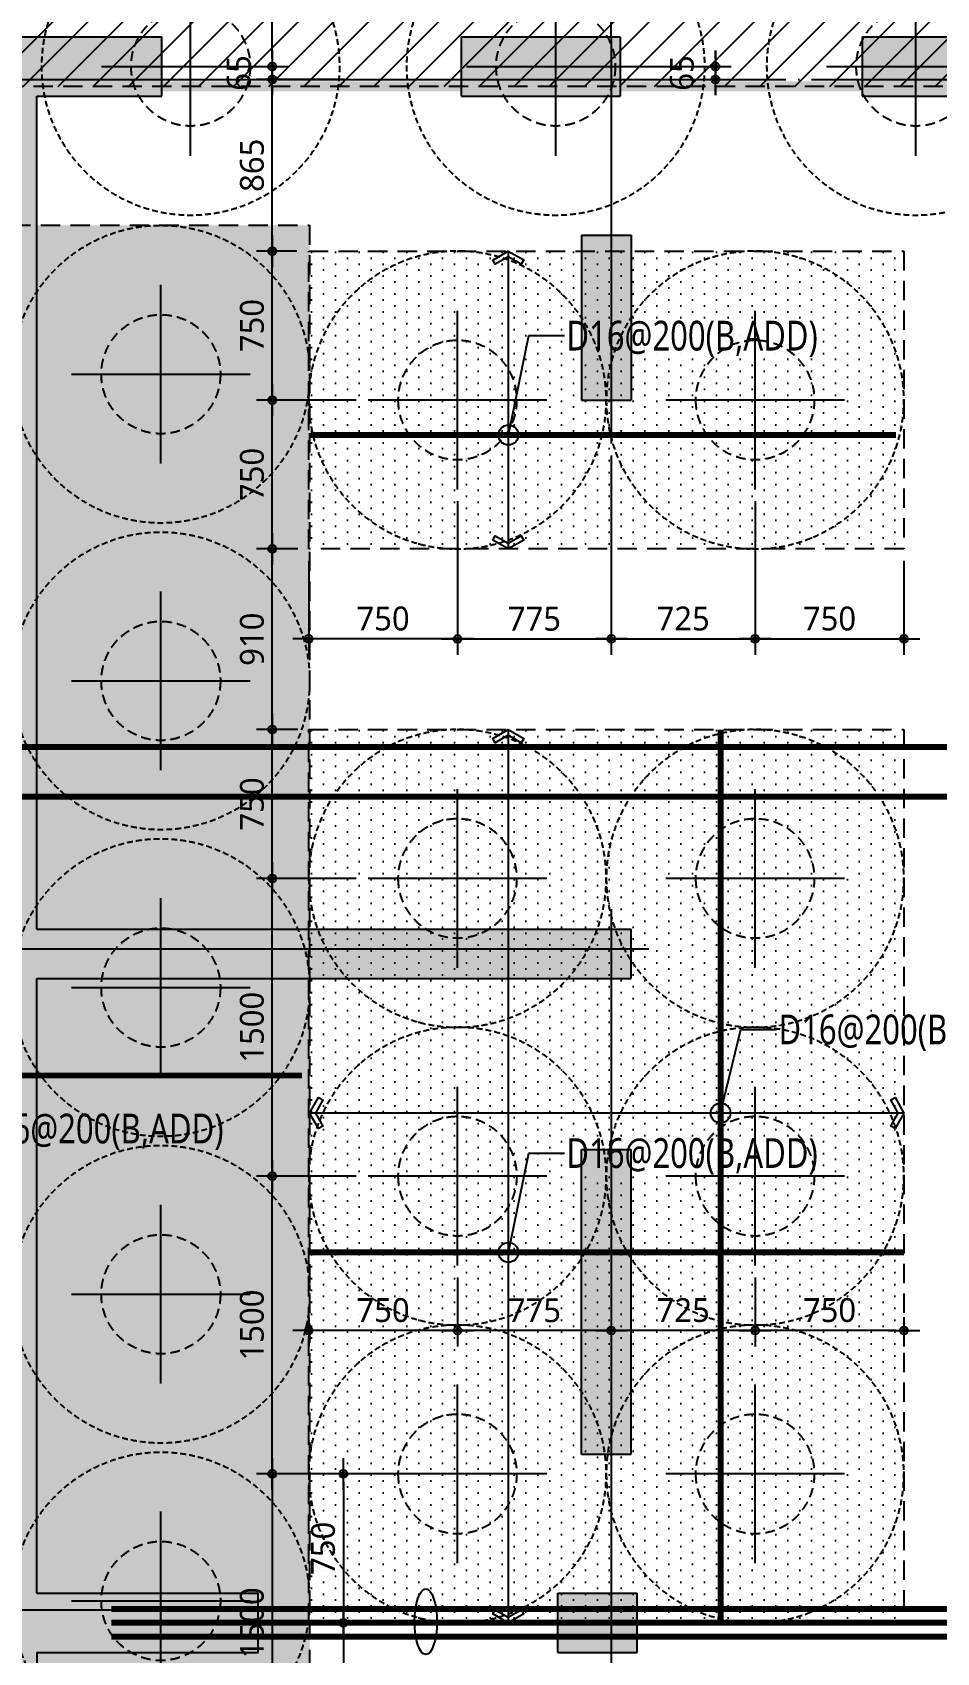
# Model space of a CAD drawing. Header units: millimetres. Extents: x 262481 to 2519995, y -394348 to 364571.
# Drawn here: x 559687 to 564244, y -73027 to -64865 of the extents above; entities that cross this region are included whole.
import ezdxf
from ezdxf.enums import TextEntityAlignment as Align
from ezdxf.xclip import XClip

# ---------------------------------------------------------------- set-up
doc = ezdxf.new("R2010")
doc.units = ezdxf.units.MM
doc.header["$LTSCALE"] = 65
doc.header["$XCLIPFRAME"] = 0
for name, pattern in [('CEN', [62, 60, -1, 0, -1]), ('HID', [2.5, 2, -0.5]), ('HID2', [7.5, 6, -1.5]), ('XS-기초$0$CEN', [62, 60, -1, 0, -1]), ('XS-기초$0$HID', [2.3, 1.5, -0.8])]:
    doc.linetypes.add(name, pattern=pattern)
doc.layers.get('Defpoints').update_dxf_attribs({"color": 145})
for name, color, linetype in [('BAR-B', 2, 'HID2'), ('BAR-T', 2, 'Continuous'), ('CEN', 1, 'CEN'), ('CROSS', 15, 'Continuous'), ('DIM', 7, 'Continuous'), ('DOT', 3, 'Continuous'), ('LEADER', 7, 'Continuous'), ('T', 1, 'Continuous'), ('XS-기초$0$252', 252, 'Continuous'), ('XS-기초$0$CEN', 1, 'XS-기초$0$CEN'), ('XS-기초$0$PILE', 3, 'XS-기초$0$HID'), ('XS-기초$0$WALL', 11, 'Continuous'), ('XS-기초$0$보강구간', 6, 'XS-기초$0$HID'), ('철근변경선', 1, 'HID')]:
    doc.layers.add(name, color=color, linetype=linetype)
doc.layers.add('XS-기초$0$DEFPOINT', color=144, linetype='Continuous', plot=False)
doc.styles.add('맑은고딕', font='malgun.ttf')
doc.dimstyles.new('DIM_40', dxfattribs={"dimscale": 40, "dimtxt": 3, "dimasz": 1, "dimexe": 2, "dimexo": 1.5, "dimgap": 1, "dimtad": 1, "dimdec": 0, "dimzin": 0, "dimdsep": 46, "dimtxsty": '맑은고딕', "dimblk1": 'DIMDOT', "dimblk2": 'DIMDOT', "dimsah": 1, "dimcen": 0.09, "dimdle": 2, "dimclrd": 7, "dimclre": 7, "dimclrt": 6, "dimadec": 0, "dimazin": 0, "dimtfac": 1, "dimtdec": 0, "dimtix": 1, "dimtmove": 2, "dimatfit": 3, "dimldrblk": 'DIMDOT', "dimfxl": 0, "dimtolj": 1, "dimtzin": 0, "dimarcsym": 0})

# ---------------------------------------------------------------- blocks, each defined once
blk = doc.blocks.new('XS-기초$0$PILE-600')
at = {"layer": 'XS-기초$0$DEFPOINT', "color": 173, "linetype": 'XS-기초$0$HID', "ltscale": 0.3}
blk.add_circle((0, 0), 750, dxfattribs=at)
at = {"layer": 'XS-기초$0$PILE', "linetype": 'Continuous'}
for p, q in [((0, -450), (0, 450)), ((-450, 0), (450, 0))]:
    blk.add_line(p, q, dxfattribs=at)
at = {"layer": 'XS-기초$0$PILE', "ltscale": 0.5}
blk.add_circle((0, 0), 300, dxfattribs=at)
blk = doc.blocks.new('XS-기초$0$A$C762E058C')
at = {"layer": 'XS-기초$0$252'}
h = blk.add_hatch(color=256, dxfattribs=at)
h.dxf.hatch_style = 1
h.paths.add_polyline_path([(124805, -55785), (124805, -55985), (123925, -55985), (123925, -56285), (125305, -56285), (125305, -57445), (126255, -57445), (126255, -63825), (124900, -63825), (124900, -64125), (125200, -64125), (125200, -64625), (125700, -64625), (125700, -64125), (126255, -64125), (126255, -65410), (126505, -65410), (126505, -64125), (127860, -64125), (127860, -63825), (126505, -63825), (126505, -57445), (127455, -57445), (127455, -56285), (128835, -56285), (128835, -55985), (127155, -55985), (127155, -57145), (126380, -57145), (125605, -57145), (125605, -55985), (125605, -55785)])
h.paths.add_polyline_path([(106100, -55300), (105300, -55300), (105300, -55800), (106100, -55800)])
h.paths.add_polyline_path([(105600, -63900), (105800, -63900), (105800, -65410), (106100, -65410), (106100, -64125), (107400, -64125), (107400, -63825), (106100, -63825), (106100, -60730), (109280, -60730), (109280, -60480), (106100, -60480), (106100, -56285), (106915, -56285), (106915, -55985), (105800, -55985), (105800, -63100), (105600, -63100)])
h.paths.add_polyline_path([(133680, -63250), (133480, -63250), (133480, -55950), (133680, -55950), (133680, -55150), (133480, -55150), (133480, -54495), (133180, -54495), (133180, -55985), (132365, -55985), (132365, -56285), (133180, -56285), (133180, -60480), (130000, -60480), (130000, -60730), (133180, -60730), (133180, -63825), (131880, -63825), (131880, -64125), (133180, -64125), (133180, -65410), (133480, -65410), (133480, -64050), (133680, -64050)])
h.paths.add_polyline_path([(117700, -64625), (117700, -63825), (117200, -63825), (117200, -64625)], flags=17)
h.paths.add_polyline_path([(109700, -63825), (109200, -63825), (108910, -63825), (108910, -64125), (109200, -64125), (109200, -64625), (109700, -64625)])
h.paths.add_polyline_path([(124075, -54635), (124375, -54635), (124375, -46185), (117850, -46185), (117850, -45985), (117050, -45985), (117050, -46185), (116075, -46185), (116075, -46485), (116525, -46485), (116525, -49385), (116825, -49385), (116825, -46485), (121375, -46485), (121375, -49085), (117935, -49085), (117935, -49385), (121850, -49385), (121850, -49085), (121675, -49085), (121675, -46485), (124075, -46485), (124075, -49085), (123420, -49085), (123420, -49385), (124075, -49385), (124075, -51585), (123475, -51585), (123475, -51885), (124075, -51885), (124075, -54185), (119175, -54185), (119175, -51885), (119875, -51885), (119875, -51585), (118875, -51585), (118875, -54185), (116525, -54185), (116525, -54485), (124075, -54485)])
h.paths.add_polyline_path([(120965, -51885), (122285, -51885), (122285, -51585), (120965, -51585)], flags=17)
h.paths.add_polyline_path([(114725, -53185), (113725, -53185), (113725, -53885), (110505, -53885), (110505, -53185), (109505, -53185), (109505, -53885), (108085, -53885), (108085, -53185), (107085, -53185), (107085, -53885), (105800, -53885), (105800, -54185), (114725, -54185)])
h.paths.add_polyline_path([(113025, -65410), (112775, -65410), (112775, -64125), (111420, -64125), (111420, -63825), (112775, -63825), (112775, -57445), (111825, -57445), (111825, -56285), (110445, -56285), (110445, -55985), (112125, -55985), (112125, -57145), (112900, -57145), (113675, -57145), (113675, -55985), (115355, -55985), (115355, -56285), (113975, -56285), (113975, -57445), (113025, -57445), (113025, -63825), (114380, -63825), (114380, -64125), (113025, -64125)])
h.paths.add_polyline_path([(119765, -65410), (119515, -65410), (119515, -64125), (118400, -64125), (118400, -63825), (119515, -63825), (119515, -60730), (116520, -60730), (116520, -60480), (119515, -60480), (119515, -56285), (118885, -56285), (118885, -55985), (119640, -55985), (120395, -55985), (120395, -56285), (119765, -56285), (119765, -60480), (122760, -60480), (122760, -60730), (119765, -60730), (119765, -63825), (120880, -63825), (120880, -64125), (119765, -64125)])
h.paths.add_polyline_path([(122390, -64125), (122390, -63825), (122790, -63825), (122790, -64125)])
h.paths.add_polyline_path([(122510, -63125), (122760, -63125), (122760, -61590), (122510, -61590)], flags=17)
h.paths.add_polyline_path([(122510, -56985), (122760, -56985), (122760, -57815), (122510, -57815)], flags=17)
h.paths.add_polyline_path([(121905, -56285), (122705, -56285), (122705, -55985), (121905, -55985)])
h.paths.add_polyline_path([(130370, -64125), (130370, -63825), (129970, -63825), (129970, -64125)])
h.paths.add_polyline_path([(130250, -63125), (130000, -63125), (130000, -61590), (130250, -61590)])
h.paths.add_polyline_path([(130250, -56985), (130000, -56985), (130000, -57815), (130250, -57815)])
h.paths.add_polyline_path([(130855, -56285), (130055, -56285), (130055, -55985), (130855, -55985)], flags=17)
h.paths.add_polyline_path([(116890, -64125), (116890, -63825), (116490, -63825), (116490, -64125)])
h.paths.add_polyline_path([(116770, -63125), (116520, -63125), (116520, -61590), (116770, -61590)])
h.paths.add_polyline_path([(116770, -56985), (116520, -56985), (116520, -57815), (116770, -57815)])
h.paths.add_polyline_path([(117375, -56285), (116575, -56285), (116575, -55985), (117375, -55985)])
h.paths.add_polyline_path([(109030, -63125), (109280, -63125), (109280, -61590), (109030, -61590)], flags=17)
h.paths.add_polyline_path([(109030, -56985), (109280, -56985), (109280, -57815), (109030, -57815)], flags=17)
h.paths.add_polyline_path([(108425, -56285), (109225, -56285), (109225, -55985), (108425, -55985)])
h.paths.add_polyline_path([(125850, -47200), (125050, -47200), (125050, -47700), (125850, -47700)])
h.paths.add_polyline_path([(114725, -50300), (113725, -50300), (113725, -51300), (114725, -51300)])
h.paths.add_polyline_path([(110505, -50300), (109505, -50300), (109505, -51300), (110505, -51300)])
h.paths.add_polyline_path([(108085, -50300), (107085, -50300), (107085, -51300), (108085, -51300)])
h.paths.add_polyline_path([(110505, -45410), (109505, -45410), (109505, -44410), (110505, -44410)])
h.paths.add_polyline_path([(108085, -45410), (107085, -45410), (107085, -44410), (108085, -44410)])
h.paths.add_polyline_path([(110505, -48330), (109505, -48330), (109505, -47330), (110505, -47330), (110505, -47705), (113005, -47705), (113005, -46805), (114425, -46805), (114425, -45775), (114725, -45775), (114725, -47105), (113305, -47105), (113305, -47830), (113305, -48555), (114725, -48555), (114725, -49850), (114425, -49850), (114425, -48855), (113005, -48855), (113005, -47955), (110505, -47955)])
h.paths.add_polyline_path([(108085, -48330), (107085, -48330), (107085, -47955), (105800, -47955), (105800, -47705), (107085, -47705), (107085, -47330), (108085, -47330)])
h.paths.add_polyline_path([(113725, -44360), (113725, -44610), (113095, -44610), (113095, -44360)])
h.paths.add_polyline_path([(114425, -43755), (114425, -44555), (114725, -44555), (114725, -43755)])
h.paths.add_polyline_path([(133850, -47200), (133050, -47200), (133050, -47700), (133850, -47700)])
h.paths.add_polyline_path([(125850, -39100), (125050, -39100), (125050, -39600), (125850, -39600)])
h.paths.add_polyline_path([(117850, -39100), (117050, -39100), (117050, -39600), (117850, -39600)], flags=17)
h.paths.add_polyline_path([(117485, -34200), (117485, -34500), (118975, -34500), (118975, -36300), (116075, -36300), (116075, -36600), (119275, -36600), (119275, -29350), (105800, -29350), (105800, -29650), (107085, -29650), (107085, -30350), (108085, -30350), (108085, -29650), (109505, -29650), (109505, -30350), (110505, -30350), (110505, -29650), (114425, -29650), (114425, -30465), (114725, -30465), (114725, -29650), (116075, -29650), (116075, -35190), (116375, -35190), (116375, -29650), (118975, -29650), (118975, -34200)])
h.paths.add_polyline_path([(110505, -41290), (109505, -41290), (109505, -42290), (110505, -42290), (110505, -41915), (114425, -41915), (114425, -42545), (114725, -42545), (114725, -41790), (114725, -41035), (114425, -41035), (114425, -41665), (110505, -41665)])
h.paths.add_polyline_path([(108085, -41290), (107085, -41290), (107085, -41665), (105800, -41665), (105800, -41915), (107085, -41915), (107085, -42290), (108085, -42290)])
h.paths.add_polyline_path([(110505, -38170), (109505, -38170), (109505, -39170), (110505, -39170)])
h.paths.add_polyline_path([(108085, -38170), (107085, -38170), (107085, -39170), (108085, -39170)])
h.paths.add_polyline_path([(110505, -36250), (109505, -36250), (109505, -35250), (110505, -35250), (110505, -35625), (113005, -35625), (113005, -34725), (114425, -34725), (114425, -33695), (114725, -33695), (114725, -35025), (113305, -35025), (113305, -35750), (113305, -36475), (114725, -36475), (114725, -37805), (114425, -37805), (114425, -36775), (113005, -36775), (113005, -35875), (110505, -35875)])
h.paths.add_polyline_path([(108085, -36250), (107085, -36250), (107085, -35875), (105800, -35875), (105800, -35625), (107085, -35625), (107085, -35250), (108085, -35250)])
h.paths.add_polyline_path([(110505, -33330), (109505, -33330), (109505, -32330), (110505, -32330)], flags=17)
h.paths.add_polyline_path([(108085, -33330), (107085, -33330), (107085, -32330), (108085, -32330)], flags=17)
h.paths.add_polyline_path([(113725, -39220), (113725, -38970), (113095, -38970), (113095, -39220)])
h.paths.add_polyline_path([(114425, -39825), (114425, -39025), (114725, -39025), (114725, -39825)])
h.paths.add_polyline_path([(113725, -32280), (113725, -32530), (113095, -32530), (113095, -32280)], flags=17)
h.paths.add_polyline_path([(114425, -31675), (114425, -32475), (114725, -32475), (114725, -31675)], flags=17)
edge = h.paths.add_edge_path()
edge.add_line((121375, -49385), (121850, -49385))
edge.add_line((116075, -34200), (116075, -34500))
blk = doc.blocks.new('XS-기초')
at = {"layer": 'XS-기초$0$CEN'}
for p, q in [((240970, 142315), (240970, 140265.3)), ((237950, 142100), (244690, 142100)), ((240970, 137920), (240970, 132890)), ((237950, 137720), (241160, 137720)), ((237950, 134390), (244690, 134390))]:
    blk.add_line(p, q, dxfattribs=at)
at = {"layer": 'XS-기초$0$WALL'}
for p, q in [((237950, 142315), (238705, 142315)), ((238705, 142015), (238705, 142315)), ((240215, 142015), (240215, 142315)), ((240215, 142315), (241015, 142315)), ((241015, 142315), (241015, 142015)), ((242235, 142315), (242235, 142015)), ((242235, 142315), (243115, 142315)), ((238075, 137820), (238075, 142015)), ((238075, 142015), (238705, 142015)), ((240215, 142015), (241015, 142015)), ((242235, 142015), (243615, 142015)), ((240820, 141315), (240820, 140485)), ((240820, 141315), (241070, 141315)), ((241070, 141315), (241070, 140485)), ((240820, 140485), (241070, 140485)), ((238075, 137820), (241070, 137820)), ((241070, 137570), (241070, 137820)), ((238075, 134475), (238075, 137570)), ((238075, 137570), (241070, 137570)), ((240820, 135175), (240820, 136710)), ((240820, 136710), (241070, 136710)), ((241070, 135175), (241070, 136710)), ((240820, 135175), (241070, 135175)), ((238075, 134475), (239190, 134475)), ((239190, 134175), (239190, 134475)), ((240700, 134475), (241100, 134475)), ((240700, 134175), (240700, 134475)), ((241100, 134175), (241100, 134475)), ((238075, 134175), (239190, 134175)), ((238075, 134175), (238075, 132890)), ((240700, 134175), (241100, 134175))]:
    blk.add_line(p, q, dxfattribs=at)
at = {"layer": 'XS-기초$0$보강구간'}
blk.add_lwpolyline([(237935, 150915.5), (239985, 150915.5), (239985, 149215), (240242, 149215), (240242, 148465), (244435, 148465), (244435, 142065), (235435, 142065), (235435, 148465), (237935, 148465), (237935, 150915.5)], dxfattribs=at)
for points in [[(239450, 132140), (236450, 132140), (236450, 141365), (239450, 141365)], [(242445, 139735), (239445, 139735), (239445, 141235), (242445, 141235)], [(242445, 134325), (239445, 134325), (239445, 138825), (242445, 138825)]]:
    blk.add_lwpolyline(points, close=True, dxfattribs=at)
at = {"layer": 'XS-기초$0$252'}
blk.add_blockref('XS-기초$0$A$C762E058C', (118310, 198300), dxfattribs=at)
at = {"layer": 'XS-기초$0$PILE'}
for p in [(238850, 142165), (240690, 142165), (242505, 142165), (238700, 140615), (238700, 139070), (238700, 137525), (238700, 135980), (238700, 134435)]:
    blk.add_blockref('XS-기초$0$PILE-600', p, dxfattribs=at)
at = {"layer": 'XS-기초$0$PILE', "xscale": -1}
for p in [(240195, 140485), (241695, 140485), (240195, 138075), (241695, 138075), (240195, 136575), (241695, 136575), (240195, 135075), (241695, 135075)]:
    blk.add_blockref('XS-기초$0$PILE-600', p, dxfattribs=at)
blk = doc.blocks.new('DIMDOT')
at = {"layer": 'DIM', "linetype": 'Continuous'}
blk.add_line((-2, 0), (2, 0), dxfattribs=at)
for radius in [0.5, 0.25]:
    blk.add_circle((0, 0), radius, dxfattribs=at)
blk = doc.blocks.new('*D444')
at = {"layer": 'Defpoints', "color": 0, "linetype": 'Continuous', "transparency": 16777216}
for p in [(560466.1, -65036.6), (560416.1, -65101.6), (560896, -65101.6)]:
    blk.add_point(p, dxfattribs=at)
at = {"layer": 'DIM', "color": 7, "linetype": 'Continuous', "lineweight": -2, "transparency": 16777216}
for p, q in [((560896, -64996.6), (560896, -64956.6)), ((560526.1, -65036.6), (560976, -65036.6)), ((560896, -65036.6), (560896, -65101.6)), ((560476.1, -65101.6), (560976, -65101.6)), ((560896, -65141.6), (560896, -65181.6))]:
    blk.add_line(p, q, dxfattribs=at)
at = {"layer": 'DIM', "color": 7, "linetype": 'Continuous', "lineweight": -2, "transparency": 16777216, "xscale": 40, "yscale": 40, "zscale": 40}
for p, rotation in [((560896, -65036.6), 270), ((560896, -65101.6), 90)]:
    blk.add_blockref('DIMDOT', p, dxfattribs=dict(at, rotation=rotation))
at = {"layer": 'DIM', "color": 6, "linetype": 'Continuous', "transparency": 16777216, "insert": (560727.5, -65069.1), "char_height": 120, "attachment_point": 5, "rotation": 90, "style": '맑은고딕'}
blk.add_mtext('\\A1;65', dxfattribs=at)
blk = doc.blocks.new('*D474')
at = {"layer": 'Defpoints', "color": 0, "linetype": 'Continuous', "transparency": 16777216}
for p in [(561829.3, -71076.6), (562604.3, -71276.6), (561829.3, -71404)]:
    blk.add_point(p, dxfattribs=at)
at = {"layer": 'DIM', "color": 7, "linetype": 'Continuous', "lineweight": -2, "transparency": 16777216}
for p, q in [((561829.3, -71136.6), (561829.3, -71484)), ((562564.3, -71404), (561869.3, -71404)), ((562604.3, -71336.6), (562604.3, -71484))]:
    blk.add_line(p, q, dxfattribs=at)
at = {"layer": 'DIM', "color": 7, "linetype": 'Continuous', "lineweight": -2, "transparency": 16777216, "xscale": 40, "yscale": 40, "zscale": 40, "rotation": 180}
blk.add_blockref('DIMDOT', (561829.3, -71404), dxfattribs=at)
at = {"layer": 'DIM', "color": 7, "linetype": 'Continuous', "lineweight": -2, "transparency": 16777216, "xscale": 40, "yscale": 40, "zscale": 40}
blk.add_blockref('DIMDOT', (562604.3, -71404), dxfattribs=at)
at = {"layer": 'DIM', "color": 6, "linetype": 'Continuous', "transparency": 16777216, "insert": (562216.8, -71302.9), "char_height": 120, "attachment_point": 5, "style": '맑은고딕'}
blk.add_mtext('\\A1;775', dxfattribs=at)
blk = doc.blocks.new('*D475')
at = {"layer": 'Defpoints', "color": 0, "linetype": 'Continuous', "transparency": 16777216}
for p in [(561829.3, -71076.6), (561079.3, -71276.6), (561079.3, -71404)]:
    blk.add_point(p, dxfattribs=at)
at = {"layer": 'DIM', "color": 7, "linetype": 'Continuous', "lineweight": -2, "transparency": 16777216}
for p, q in [((561829.3, -71136.6), (561829.3, -71484)), ((561079.3, -71336.6), (561079.3, -71484)), ((561789.3, -71404), (561119.3, -71404))]:
    blk.add_line(p, q, dxfattribs=at)
at = {"layer": 'DIM', "color": 7, "linetype": 'Continuous', "lineweight": -2, "transparency": 16777216, "xscale": 40, "yscale": 40, "zscale": 40, "rotation": 180}
blk.add_blockref('DIMDOT', (561079.3, -71404), dxfattribs=at)
at = {"layer": 'DIM', "color": 7, "linetype": 'Continuous', "lineweight": -2, "transparency": 16777216, "xscale": 40, "yscale": 40, "zscale": 40}
blk.add_blockref('DIMDOT', (561829.3, -71404), dxfattribs=at)
at = {"layer": 'DIM', "color": 6, "linetype": 'Continuous', "transparency": 16777216, "insert": (561454.3, -71302), "char_height": 120, "attachment_point": 5, "style": '맑은고딕'}
blk.add_mtext('\\A1;750', dxfattribs=at)
blk = doc.blocks.new('*D476')
at = {"layer": 'Defpoints', "color": 0, "linetype": 'Continuous', "transparency": 16777216}
for p in [(563329.3, -71076.6), (562604.3, -71276.6), (562604.3, -71404)]:
    blk.add_point(p, dxfattribs=at)
at = {"layer": 'DIM', "color": 7, "linetype": 'Continuous', "lineweight": -2, "transparency": 16777216}
for p, q in [((563329.3, -71136.6), (563329.3, -71484)), ((562604.3, -71336.6), (562604.3, -71484)), ((563289.3, -71404), (562644.3, -71404))]:
    blk.add_line(p, q, dxfattribs=at)
at = {"layer": 'DIM', "color": 7, "linetype": 'Continuous', "lineweight": -2, "transparency": 16777216, "xscale": 40, "yscale": 40, "zscale": 40, "rotation": 180}
blk.add_blockref('DIMDOT', (562604.3, -71404), dxfattribs=at)
at = {"layer": 'DIM', "color": 7, "linetype": 'Continuous', "lineweight": -2, "transparency": 16777216, "xscale": 40, "yscale": 40, "zscale": 40}
blk.add_blockref('DIMDOT', (563329.3, -71404), dxfattribs=at)
at = {"layer": 'DIM', "color": 6, "linetype": 'Continuous', "transparency": 16777216, "insert": (562966.8, -71302), "char_height": 120, "attachment_point": 5, "style": '맑은고딕'}
blk.add_mtext('\\A1;725', dxfattribs=at)
blk = doc.blocks.new('*D477')
at = {"layer": 'Defpoints', "color": 0, "linetype": 'Continuous', "transparency": 16777216}
for p in [(563329.3, -71076.6), (564079.3, -71276.6), (563329.3, -71404)]:
    blk.add_point(p, dxfattribs=at)
at = {"layer": 'DIM', "color": 7, "linetype": 'Continuous', "lineweight": -2, "transparency": 16777216}
for p, q in [((563329.3, -71136.6), (563329.3, -71484)), ((564039.3, -71404), (563369.3, -71404)), ((564079.3, -71336.6), (564079.3, -71484))]:
    blk.add_line(p, q, dxfattribs=at)
at = {"layer": 'DIM', "color": 7, "linetype": 'Continuous', "lineweight": -2, "transparency": 16777216, "xscale": 40, "yscale": 40, "zscale": 40, "rotation": 180}
blk.add_blockref('DIMDOT', (563329.3, -71404), dxfattribs=at)
at = {"layer": 'DIM', "color": 7, "linetype": 'Continuous', "lineweight": -2, "transparency": 16777216, "xscale": 40, "yscale": 40, "zscale": 40}
blk.add_blockref('DIMDOT', (564079.3, -71404), dxfattribs=at)
at = {"layer": 'DIM', "color": 6, "linetype": 'Continuous', "transparency": 16777216, "insert": (563704.3, -71302), "char_height": 120, "attachment_point": 5, "style": '맑은고딕'}
blk.add_mtext('\\A1;750', dxfattribs=at)
blk = doc.blocks.new('*D480')
at = {"layer": 'Defpoints', "color": 0, "linetype": 'Continuous', "transparency": 16777216}
for p in [(562604.3, -66936.4), (561829.3, -67166.7), (562604.3, -67920.1)]:
    blk.add_point(p, dxfattribs=at)
at = {"layer": 'DIM', "color": 7, "linetype": 'Continuous', "lineweight": -2, "transparency": 16777216}
for p, q in [((562604.3, -66996.4), (562604.3, -68000.1)), ((561829.3, -67226.7), (561829.3, -68000.1)), ((561869.3, -67920.1), (562564.3, -67920.1))]:
    blk.add_line(p, q, dxfattribs=at)
at = {"layer": 'DIM', "color": 7, "linetype": 'Continuous', "lineweight": -2, "transparency": 16777216, "xscale": 40, "yscale": 40, "zscale": 40, "rotation": 180}
blk.add_blockref('DIMDOT', (561829.3, -67920.1), dxfattribs=at)
at = {"layer": 'DIM', "color": 7, "linetype": 'Continuous', "lineweight": -2, "transparency": 16777216, "xscale": 40, "yscale": 40, "zscale": 40}
blk.add_blockref('DIMDOT', (562604.3, -67920.1), dxfattribs=at)
at = {"layer": 'DIM', "color": 6, "linetype": 'Continuous', "transparency": 16777216, "insert": (562216.8, -67819.1), "char_height": 120, "attachment_point": 5, "style": '맑은고딕'}
blk.add_mtext('\\A1;775', dxfattribs=at)
blk = doc.blocks.new('*D481')
at = {"layer": 'Defpoints', "color": 0, "linetype": 'Continuous', "transparency": 16777216}
for p in [(562604.3, -66936.4), (563329.3, -67166.6), (563329.3, -67920.1)]:
    blk.add_point(p, dxfattribs=at)
at = {"layer": 'DIM', "color": 7, "linetype": 'Continuous', "lineweight": -2, "transparency": 16777216}
for p, q in [((562604.3, -66996.4), (562604.3, -68000.1)), ((563329.3, -67226.6), (563329.3, -68000.1)), ((562644.3, -67920.1), (563289.3, -67920.1))]:
    blk.add_line(p, q, dxfattribs=at)
at = {"layer": 'DIM', "color": 7, "linetype": 'Continuous', "lineweight": -2, "transparency": 16777216, "xscale": 40, "yscale": 40, "zscale": 40, "rotation": 180}
blk.add_blockref('DIMDOT', (562604.3, -67920.1), dxfattribs=at)
at = {"layer": 'DIM', "color": 7, "linetype": 'Continuous', "lineweight": -2, "transparency": 16777216, "xscale": 40, "yscale": 40, "zscale": 40}
blk.add_blockref('DIMDOT', (563329.3, -67920.1), dxfattribs=at)
at = {"layer": 'DIM', "color": 6, "linetype": 'Continuous', "transparency": 16777216, "insert": (562966.8, -67818.1), "char_height": 120, "attachment_point": 5, "style": '맑은고딕'}
blk.add_mtext('\\A1;725', dxfattribs=at)
blk = doc.blocks.new('*D482')
at = {"layer": 'Defpoints', "color": 0, "linetype": 'Continuous', "transparency": 16777216}
for p in [(563329.3, -67166.6), (564079.3, -67466.6), (564079.3, -67920.1)]:
    blk.add_point(p, dxfattribs=at)
at = {"layer": 'DIM', "color": 7, "linetype": 'Continuous', "lineweight": -2, "transparency": 16777216}
for p, q in [((563329.3, -67226.6), (563329.3, -68000.1)), ((564079.3, -67526.6), (564079.3, -68000.1)), ((563369.3, -67920.1), (564039.3, -67920.1))]:
    blk.add_line(p, q, dxfattribs=at)
at = {"layer": 'DIM', "color": 7, "linetype": 'Continuous', "lineweight": -2, "transparency": 16777216, "xscale": 40, "yscale": 40, "zscale": 40, "rotation": 180}
blk.add_blockref('DIMDOT', (563329.3, -67920.1), dxfattribs=at)
at = {"layer": 'DIM', "color": 7, "linetype": 'Continuous', "lineweight": -2, "transparency": 16777216, "xscale": 40, "yscale": 40, "zscale": 40}
blk.add_blockref('DIMDOT', (564079.3, -67920.1), dxfattribs=at)
at = {"layer": 'DIM', "color": 6, "linetype": 'Continuous', "transparency": 16777216, "insert": (563704.3, -67818.1), "char_height": 120, "attachment_point": 5, "style": '맑은고딕'}
blk.add_mtext('\\A1;750', dxfattribs=at)
blk = doc.blocks.new('*D483')
at = {"layer": 'Defpoints', "color": 0, "linetype": 'Continuous', "transparency": 16777216}
for p in [(561829.3, -67166.6), (561079.3, -67466.6), (561079.3, -67920.1)]:
    blk.add_point(p, dxfattribs=at)
at = {"layer": 'DIM', "color": 7, "linetype": 'Continuous', "lineweight": -2, "transparency": 16777216}
for p, q in [((561829.3, -67226.6), (561829.3, -68000.1)), ((561079.3, -67526.6), (561079.3, -68000.1)), ((561789.3, -67920.1), (561119.3, -67920.1))]:
    blk.add_line(p, q, dxfattribs=at)
at = {"layer": 'DIM', "color": 7, "linetype": 'Continuous', "lineweight": -2, "transparency": 16777216, "xscale": 40, "yscale": 40, "zscale": 40, "rotation": 180}
blk.add_blockref('DIMDOT', (561079.3, -67920.1), dxfattribs=at)
at = {"layer": 'DIM', "color": 7, "linetype": 'Continuous', "lineweight": -2, "transparency": 16777216, "xscale": 40, "yscale": 40, "zscale": 40}
blk.add_blockref('DIMDOT', (561829.3, -67920.1), dxfattribs=at)
at = {"layer": 'DIM', "color": 6, "linetype": 'Continuous', "transparency": 16777216, "insert": (561454.3, -67818.1), "char_height": 120, "attachment_point": 5, "style": '맑은고딕'}
blk.add_mtext('\\A1;750', dxfattribs=at)
blk = doc.blocks.new('*D484')
at = {"layer": 'Defpoints', "color": 0, "linetype": 'Continuous', "transparency": 16777216}
for p in [(561379.3, -72126.6), (560896, -73626.6), (561379.3, -73626.6)]:
    blk.add_point(p, dxfattribs=at)
at = {"layer": 'DIM', "color": 7, "linetype": 'Continuous', "lineweight": -2, "transparency": 16777216}
for p, q in [((561319.3, -72126.6), (560816, -72126.6)), ((560896, -72166.6), (560896, -73586.6)), ((561319.3, -73626.6), (560816, -73626.6))]:
    blk.add_line(p, q, dxfattribs=at)
at = {"layer": 'DIM', "color": 7, "linetype": 'Continuous', "lineweight": -2, "transparency": 16777216, "xscale": 40, "yscale": 40, "zscale": 40}
for p, rotation in [((560896, -72126.6), 90), ((560896, -73626.6), 270)]:
    blk.add_blockref('DIMDOT', p, dxfattribs=dict(at, rotation=rotation))
at = {"layer": 'DIM', "color": 6, "linetype": 'Continuous', "transparency": 16777216, "insert": (560793.7, -72876.6), "char_height": 120, "attachment_point": 5, "rotation": 90, "style": '맑은고딕'}
blk.add_mtext('\\A1;1500', dxfattribs=at)
blk = doc.blocks.new('*D485')
at = {"layer": 'Defpoints', "color": 0, "linetype": 'Continuous', "transparency": 16777216}
for p in [(560896, -70626.6), (561379.3, -70626.6), (561379.3, -72126.6)]:
    blk.add_point(p, dxfattribs=at)
at = {"layer": 'DIM', "color": 7, "linetype": 'Continuous', "lineweight": -2, "transparency": 16777216}
for p, q in [((561319.3, -70626.6), (560816, -70626.6)), ((560896, -72086.6), (560896, -70666.6)), ((561319.3, -72126.6), (560816, -72126.6))]:
    blk.add_line(p, q, dxfattribs=at)
at = {"layer": 'DIM', "color": 7, "linetype": 'Continuous', "lineweight": -2, "transparency": 16777216, "xscale": 40, "yscale": 40, "zscale": 40}
for p, rotation in [((560896, -70626.6), 90), ((560896, -72126.6), 270)]:
    blk.add_blockref('DIMDOT', p, dxfattribs=dict(at, rotation=rotation))
at = {"layer": 'DIM', "color": 6, "linetype": 'Continuous', "transparency": 16777216, "insert": (560793.7, -71376.6), "char_height": 120, "attachment_point": 5, "rotation": 90, "style": '맑은고딕'}
blk.add_mtext('\\A1;1500', dxfattribs=at)
blk = doc.blocks.new('*D486')
at = {"layer": 'Defpoints', "color": 0, "linetype": 'Continuous', "transparency": 16777216}
for p in [(560896, -69126.6), (561379.3, -69126.6), (561379.3, -70626.6)]:
    blk.add_point(p, dxfattribs=at)
at = {"layer": 'DIM', "color": 7, "linetype": 'Continuous', "lineweight": -2, "transparency": 16777216}
for p, q in [((561319.3, -69126.6), (560816, -69126.6)), ((560896, -70586.6), (560896, -69166.6)), ((561319.3, -70626.6), (560816, -70626.6))]:
    blk.add_line(p, q, dxfattribs=at)
at = {"layer": 'DIM', "color": 7, "linetype": 'Continuous', "lineweight": -2, "transparency": 16777216, "xscale": 40, "yscale": 40, "zscale": 40}
for p, rotation in [((560896, -69126.6), 90), ((560896, -70626.6), 270)]:
    blk.add_blockref('DIMDOT', p, dxfattribs=dict(at, rotation=rotation))
at = {"layer": 'DIM', "color": 6, "linetype": 'Continuous', "transparency": 16777216, "insert": (560793.7, -69876.6), "char_height": 120, "attachment_point": 5, "rotation": 90, "style": '맑은고딕'}
blk.add_mtext('\\A1;1500', dxfattribs=at)
blk = doc.blocks.new('*D487')
at = {"layer": 'Defpoints', "color": 0, "linetype": 'Continuous', "transparency": 16777216}
for p in [(560896, -68376.6), (561079.3, -68376.6), (561379.3, -69126.6)]:
    blk.add_point(p, dxfattribs=at)
at = {"layer": 'DIM', "color": 7, "linetype": 'Continuous', "lineweight": -2, "transparency": 16777216}
for p, q in [((561019.3, -68376.6), (560816, -68376.6)), ((560896, -69086.6), (560896, -68416.6)), ((561319.3, -69126.6), (560816, -69126.6))]:
    blk.add_line(p, q, dxfattribs=at)
at = {"layer": 'DIM', "color": 7, "linetype": 'Continuous', "lineweight": -2, "transparency": 16777216, "xscale": 40, "yscale": 40, "zscale": 40}
for p, rotation in [((560896, -68376.6), 90), ((560896, -69126.6), 270)]:
    blk.add_blockref('DIMDOT', p, dxfattribs=dict(at, rotation=rotation))
at = {"layer": 'DIM', "color": 6, "linetype": 'Continuous', "transparency": 16777216, "insert": (560794, -68751.6), "char_height": 120, "attachment_point": 5, "rotation": 90, "style": '맑은고딕'}
blk.add_mtext('\\A1;750', dxfattribs=at)
blk = doc.blocks.new('*D488')
at = {"layer": 'Defpoints', "color": 0, "linetype": 'Continuous', "transparency": 16777216}
for p in [(560896, -67466.6), (561084.3, -67466.6), (561084.3, -68376.6)]:
    blk.add_point(p, dxfattribs=at)
at = {"layer": 'DIM', "color": 7, "linetype": 'Continuous', "lineweight": -2, "transparency": 16777216}
for p, q in [((561024.3, -67466.6), (560816, -67466.6)), ((560896, -68336.6), (560896, -67506.6)), ((561024.3, -68376.6), (560816, -68376.6))]:
    blk.add_line(p, q, dxfattribs=at)
at = {"layer": 'DIM', "color": 7, "linetype": 'Continuous', "lineweight": -2, "transparency": 16777216, "xscale": 40, "yscale": 40, "zscale": 40}
for p, rotation in [((560896, -67466.6), 90), ((560896, -68376.6), 270)]:
    blk.add_blockref('DIMDOT', p, dxfattribs=dict(at, rotation=rotation))
at = {"layer": 'DIM', "color": 6, "linetype": 'Continuous', "transparency": 16777216, "insert": (560793.7, -67921.6), "char_height": 120, "attachment_point": 5, "rotation": 90, "style": '맑은고딕'}
blk.add_mtext('\\A1;910', dxfattribs=at)
blk = doc.blocks.new('*D489')
at = {"layer": 'Defpoints', "color": 0, "linetype": 'Continuous', "transparency": 16777216}
for p in [(560896, -66716.6), (561379.3, -66716.6), (561079.3, -67466.6)]:
    blk.add_point(p, dxfattribs=at)
at = {"layer": 'DIM', "color": 7, "linetype": 'Continuous', "lineweight": -2, "transparency": 16777216}
for p, q in [((561319.3, -66716.6), (560816, -66716.6)), ((560896, -67426.6), (560896, -66756.6)), ((561019.3, -67466.6), (560816, -67466.6))]:
    blk.add_line(p, q, dxfattribs=at)
at = {"layer": 'DIM', "color": 7, "linetype": 'Continuous', "lineweight": -2, "transparency": 16777216, "xscale": 40, "yscale": 40, "zscale": 40}
for p, rotation in [((560896, -66716.6), 90), ((560896, -67466.6), 270)]:
    blk.add_blockref('DIMDOT', p, dxfattribs=dict(at, rotation=rotation))
at = {"layer": 'DIM', "color": 6, "linetype": 'Continuous', "transparency": 16777216, "insert": (560794, -67091.6), "char_height": 120, "attachment_point": 5, "rotation": 90, "style": '맑은고딕'}
blk.add_mtext('\\A1;750', dxfattribs=at)
blk = doc.blocks.new('*D490')
at = {"layer": 'Defpoints', "color": 0, "linetype": 'Continuous', "transparency": 16777216}
for p in [(560896, -65966.6), (561079.3, -65966.6), (561379.3, -66716.6)]:
    blk.add_point(p, dxfattribs=at)
at = {"layer": 'DIM', "color": 7, "linetype": 'Continuous', "lineweight": -2, "transparency": 16777216}
for p, q in [((561019.3, -65966.6), (560816, -65966.6)), ((560896, -66676.6), (560896, -66006.6)), ((561319.3, -66716.6), (560816, -66716.6))]:
    blk.add_line(p, q, dxfattribs=at)
at = {"layer": 'DIM', "color": 7, "linetype": 'Continuous', "lineweight": -2, "transparency": 16777216, "xscale": 40, "yscale": 40, "zscale": 40}
for p, rotation in [((560896, -65966.6), 90), ((560896, -66716.6), 270)]:
    blk.add_blockref('DIMDOT', p, dxfattribs=dict(at, rotation=rotation))
at = {"layer": 'DIM', "color": 6, "linetype": 'Continuous', "transparency": 16777216, "insert": (560794, -66341.6), "char_height": 120, "attachment_point": 5, "rotation": 90, "style": '맑은고딕'}
blk.add_mtext('\\A1;750', dxfattribs=at)
blk = doc.blocks.new('*D491')
at = {"layer": 'Defpoints', "color": 0, "linetype": 'Continuous', "transparency": 16777216}
for p in [(560896, -65101.6), (561319.3, -65101.6), (561079.3, -65966.6)]:
    blk.add_point(p, dxfattribs=at)
at = {"layer": 'DIM', "color": 7, "linetype": 'Continuous', "lineweight": -2, "transparency": 16777216}
for p, q in [((561259.3, -65101.6), (560816, -65101.6)), ((560896, -65926.6), (560896, -65141.6)), ((561019.3, -65966.6), (560816, -65966.6))]:
    blk.add_line(p, q, dxfattribs=at)
at = {"layer": 'DIM', "color": 7, "linetype": 'Continuous', "lineweight": -2, "transparency": 16777216, "xscale": 40, "yscale": 40, "zscale": 40}
for p, rotation in [((560896, -65101.6), 90), ((560896, -65966.6), 270)]:
    blk.add_blockref('DIMDOT', p, dxfattribs=dict(at, rotation=rotation))
at = {"layer": 'DIM', "color": 6, "linetype": 'Continuous', "transparency": 16777216, "insert": (560794, -65534.1), "char_height": 120, "attachment_point": 5, "rotation": 90, "style": '맑은고딕'}
blk.add_mtext('\\A1;865', dxfattribs=at)
blk = doc.blocks.new('*D492')
at = {"layer": 'Defpoints', "color": 0, "linetype": 'Continuous', "transparency": 16777216}
for p in [(560466.1, -64286.6), (560896, -64286.6), (560466.1, -65036.6)]:
    blk.add_point(p, dxfattribs=at)
at = {"layer": 'DIM', "color": 7, "linetype": 'Continuous', "lineweight": -2, "transparency": 16777216}
for p, q in [((560526.1, -64286.6), (560976, -64286.6)), ((560896, -64996.6), (560896, -64326.6)), ((560526.1, -65036.6), (560976, -65036.6))]:
    blk.add_line(p, q, dxfattribs=at)
at = {"layer": 'DIM', "color": 7, "linetype": 'Continuous', "lineweight": -2, "transparency": 16777216, "xscale": 40, "yscale": 40, "zscale": 40}
for p, rotation in [((560896, -64286.6), 90), ((560896, -65036.6), 270)]:
    blk.add_blockref('DIMDOT', p, dxfattribs=dict(at, rotation=rotation))
at = {"layer": 'DIM', "color": 6, "linetype": 'Continuous', "transparency": 16777216, "insert": (560794, -64661.6), "char_height": 120, "attachment_point": 5, "rotation": 90, "style": '맑은고딕'}
blk.add_mtext('\\A1;750', dxfattribs=at)
blk = doc.blocks.new('*D493')
at = {"layer": 'Defpoints', "color": 0, "linetype": 'Continuous', "transparency": 16777216}
for p in [(562699.3, -65036.6), (562649.3, -65101.6), (563129.2, -65101.6)]:
    blk.add_point(p, dxfattribs=at)
at = {"layer": 'DIM', "color": 7, "linetype": 'Continuous', "lineweight": -2, "transparency": 16777216}
for p, q in [((563129.2, -64996.6), (563129.2, -64956.6)), ((562759.3, -65036.6), (563209.2, -65036.6)), ((563129.2, -65036.6), (563129.2, -65101.6)), ((562709.3, -65101.6), (563209.2, -65101.6)), ((563129.2, -65141.6), (563129.2, -65181.6))]:
    blk.add_line(p, q, dxfattribs=at)
at = {"layer": 'DIM', "color": 7, "linetype": 'Continuous', "lineweight": -2, "transparency": 16777216, "xscale": 40, "yscale": 40, "zscale": 40}
for p, rotation in [((563129.2, -65036.6), 270), ((563129.2, -65101.6), 90)]:
    blk.add_blockref('DIMDOT', p, dxfattribs=dict(at, rotation=rotation))
at = {"layer": 'DIM', "color": 6, "linetype": 'Continuous', "transparency": 16777216, "insert": (562960.7, -65069.1), "char_height": 120, "attachment_point": 5, "rotation": 90, "style": '맑은고딕'}
blk.add_mtext('\\A1;65', dxfattribs=at)
blk = doc.blocks.new('*D638')
at = {"layer": 'Defpoints', "color": 0, "linetype": 'Continuous', "transparency": 16777216}
for p in [(561829.3, -72126.6), (561254.1, -72876.6), (561829.3, -72876.6)]:
    blk.add_point(p, dxfattribs=at)
at = {"layer": 'DIM', "color": 7, "linetype": 'Continuous', "lineweight": -2, "transparency": 16777216}
for p, q in [((561769.3, -72126.6), (561174.1, -72126.6)), ((561254.1, -72166.6), (561254.1, -72836.6)), ((561769.3, -72876.6), (561174.1, -72876.6))]:
    blk.add_line(p, q, dxfattribs=at)
at = {"layer": 'DIM', "color": 7, "linetype": 'Continuous', "lineweight": -2, "transparency": 16777216, "xscale": 40, "yscale": 40, "zscale": 40}
for p, rotation in [((561254.1, -72126.6), 90), ((561254.1, -72876.6), 270)]:
    blk.add_blockref('DIMDOT', p, dxfattribs=dict(at, rotation=rotation))
at = {"layer": 'DIM', "color": 6, "linetype": 'Continuous', "transparency": 16777216, "insert": (561152.1, -72501.6), "char_height": 120, "attachment_point": 5, "rotation": 90, "style": '맑은고딕'}
blk.add_mtext('\\A1;750', dxfattribs=at)
blk = doc.blocks.new('*D639')
at = {"layer": 'Defpoints', "color": 0, "linetype": 'Continuous', "transparency": 16777216}
for p in [(561829.3, -72876.6), (561254.1, -73626.6), (561829.3, -73626.6)]:
    blk.add_point(p, dxfattribs=at)
at = {"layer": 'DIM', "color": 7, "linetype": 'Continuous', "lineweight": -2, "transparency": 16777216}
for p, q in [((561769.3, -72876.6), (561174.1, -72876.6)), ((561254.1, -72916.6), (561254.1, -73586.6)), ((561769.3, -73626.6), (561174.1, -73626.6))]:
    blk.add_line(p, q, dxfattribs=at)
at = {"layer": 'DIM', "color": 7, "linetype": 'Continuous', "lineweight": -2, "transparency": 16777216, "xscale": 40, "yscale": 40, "zscale": 40}
for p, rotation in [((561254.1, -72876.6), 90), ((561254.1, -73626.6), 270)]:
    blk.add_blockref('DIMDOT', p, dxfattribs=dict(at, rotation=rotation))
at = {"layer": 'DIM', "color": 6, "linetype": 'Continuous', "transparency": 16777216, "insert": (561152.1, -73251.6), "char_height": 120, "attachment_point": 5, "rotation": 90, "style": '맑은고딕'}
blk.add_mtext('\\A1;750', dxfattribs=at)

msp = doc.modelspace()

# ---------------------------------------------------------------- hatches: boundary and pattern name
at = {"layer": 'CROSS'}
h = msp.add_hatch(dxfattribs=at)
h.set_pattern_fill('ANSI31', color=3, scale=1000, style=0)
h.set_pattern_definition([(45, (320384.29, 222048.35), (-88.388348, 88.388348), [])])
h.paths.add_polyline_path([(566069.3, -61746.6), (557069.3, -61746.6), (557069.3, -65136.6), (566069.3, -65136.6)])
h.paths.add_polyline_path([(564019.3, -61746.6), (559119.3, -61746.6), (559119.3, -63086.6), (564019.3, -63086.6)])
at = {"layer": 'DOT'}
h = msp.add_hatch(dxfattribs=at)
h.set_pattern_fill('DOTS', color=256, scale=60, angle=-90, style=0)
h.set_pattern_definition([(270, (394899.29, -295701.65), (60, -30), [0, -60])])
h.paths.add_polyline_path([(561084.3, -75061.6), (558084.3, -75061.6), (558084.3, -65836.6), (561084.3, -65836.6)])
h = msp.add_hatch(dxfattribs=at)
h.set_pattern_fill('DOTS', color=256, scale=60, angle=-90, style=0)
h.set_pattern_definition([(270, (397894.29, -295831.65), (60, -30), [0, -60])])
h.paths.add_polyline_path([(564079.3, -67466.6), (561079.3, -67466.6), (561079.3, -65966.6), (564079.3, -65966.6)])
h = msp.add_hatch(dxfattribs=at)
h.set_pattern_fill('DOTS', color=256, scale=60, angle=-90, style=0)
h.set_pattern_definition([(270, (397894.29, -298241.65), (60, -30), [0, -60])])
h.paths.add_polyline_path([(564079.3, -72876.6), (561079.3, -72876.6), (561079.3, -68376.6), (564079.3, -68376.6)])

# ---------------------------------------------------------------- linework, layer by layer
at = {"layer": 'BAR-B', "const_width": 30}
for points in [[(561090.1, -66892.9), (564040.1, -66892.9)], [(563155.4, -72871.6), (563155.4, -68376.6)], [(544454.3, -68714.1), (574714.3, -68714.1)], [(558095.1, -70119.4), (561045.1, -70119.4)], [(561079.3, -71010.6), (564079.3, -71010.6)]]:
    msp.add_lwpolyline(points, dxfattribs=at)
at = {"layer": 'BAR-T', "const_width": 30}
for points in [[(544454.3, -68464.1), (574714.3, -68464.1)], [(560084.3, -72806.6), (565584.3, -72806.6)], [(560084.3, -72876.6), (565584.3, -72876.6)], [(560084.3, -72946.6), (565584.3, -72946.6)]]:
    msp.add_lwpolyline(points, dxfattribs=at)
at = {"layer": 'CEN'}
msp.add_line((562604.3, -64886.6), (562604.3, -61746.6), dxfattribs=at)
at = {"layer": 'LEADER'}
for points in [[(562085.5, -65966.6), (562163.5, -66011.2), (562151.1, -66032.9), (562085.5, -65995.4), (562020, -66032.9), (562007.4, -66011.3), (562085.5, -65966.6), (562085.5, -67466.6), (562007.4, -67422), (562020, -67400.4), (562085.5, -67437.9), (562151.1, -67400.4), (562163.5, -67422.1), (562085.5, -67466.6)], [(562086.3, -66892.9), (562188.2, -66392.4), (562368.3, -66392.4)], [(562085.5, -68376.6), (562163.5, -68421.2), (562151.1, -68442.9), (562085.5, -68405.4), (562020, -68442.9), (562007.4, -68421.3), (562085.5, -68376.6), (562085.5, -72876.6), (562007.4, -72832), (562020, -72810.4), (562085.5, -72847.9), (562151.1, -72810.4), (562163.5, -72832.1), (562085.5, -72876.6)], [(563155.4, -70308.9), (563257.3, -69887.4), (563437.4, -69887.4)], [(564079.3, -70308.4), (564034.7, -70386.4), (564013, -70374), (564050.5, -70308.4), (564013, -70242.8), (564034.6, -70230.3), (564079.3, -70308.4), (561084.3, -70308.4), (561128.9, -70230.3), (561150.6, -70242.8), (561113.1, -70308.4), (561150.6, -70374), (561128.8, -70386.4), (561084.3, -70308.4)], [(562086.3, -71010.6), (562188.2, -70510.2), (562368.3, -70510.2)]]:
    msp.add_lwpolyline(points, dxfattribs=at)
for centre in [(562086.3, -66892.9), (563155.4, -70308.9), (562086.3, -71010.6)]:
    msp.add_circle(centre, 50, dxfattribs=at)
msp.add_ellipse((561669.5, -72871.4), major_axis=(0, 165.3), ratio=0.339757, dxfattribs=at)
at = {"layer": '철근변경선', "ltscale": 2, "const_width": 50}
msp.add_lwpolyline([(542694.8, -64886), (557069.3, -64886), (557069.3, -65136), (566069.3, -65136), (566069.3, -64286)], dxfattribs=at)

# ---------------------------------------------------------------- block references
ref = msp.add_blockref('XS-기초', (321634.3, -207201.6))
XClip(ref).set_block_clipping_path([(221470.0000000022, 130890.0000000024), (254429.9999999936, 145455.0000000008)])

# ---------------------------------------------------------------- texts
at = {"layer": 'T', "style": '맑은고딕', "width": 0.8}
for p in [(562378.3, -66392.4), (563447.4, -69887.4), (559383.3, -70386.7), (562378.3, -70510.2)]:
    msp.add_text('D16@200(B,ADD)', height=150, dxfattribs=at).set_placement(p, align=Align.MIDDLE_LEFT)

# ---------------------------------------------------------------- dimensions: what is measured, and where the dimension line sits
at = {"layer": 'DIM', "linetype": 'Continuous'}
for base, p1, p2, angle, picture, middle in [((560896, -64286.6), (560466.1, -65036.6), (560466.1, -64286.6), 90, '*D492', (560794, -64661.6)), ((560896, -65101.6), (561079.3, -65966.6), (561319.3, -65101.6), 90, '*D491', (560794, -65534.1)), ((560896, -65966.6), (561379.3, -66716.6), (561079.3, -65966.6), 90, '*D490', (560794, -66341.6)), ((560896, -66716.6), (561079.3, -67466.6), (561379.3, -66716.6), 90, '*D489', (560794, -67091.6)), ((560896, -67466.6), (561084.3, -68376.6), (561084.3, -67466.6), 90, '*D488', (560793.7, -67921.6)), ((560896, -68376.6), (561379.3, -69126.6), (561079.3, -68376.6), 90, '*D487', (560794, -68751.6)), ((560896, -69126.6), (561379.3, -70626.6), (561379.3, -69126.6), 90, '*D486', (560793.7, -69876.6)), ((560896, -70626.6), (561379.3, -72126.6), (561379.3, -70626.6), 90, '*D485', (560793.7, -71376.6)), ((561079.3, -71404), (561829.3, -71076.6), (561079.3, -71276.6), 180, '*D475', (561454.3, -71302)), ((561829.3, -71404), (562604.3, -71276.6), (561829.3, -71076.6), 180, '*D474', (562216.8, -71302.9)), ((562604.3, -71404), (563329.3, -71076.6), (562604.3, -71276.6), 180, '*D476', (562966.8, -71302)), ((563329.3, -71404), (564079.3, -71276.6), (563329.3, -71076.6), 180, '*D477', (563704.3, -71302)), ((560896, -73626.6), (561379.3, -72126.6), (561379.3, -73626.6), 90, '*D484', (560793.7, -72876.6)), ((561254.1, -72876.6), (561829.3, -72126.6), (561829.3, -72876.6), 90, '*D638', (561152.1, -72501.6)), ((561254.1, -73626.6), (561829.3, -72876.6), (561829.3, -73626.6), 90, '*D639', (561152.1, -73251.6))]:
    dim = msp.add_linear_dim(base=base, p1=p1, p2=p2, angle=angle, dimstyle='DIM_40', override={"dimtix": 1, "dimatfit": 3}, dxfattribs=at)
    dim.commit()
    dim.dimension.update_dxf_attribs({"geometry": picture, "text_midpoint": middle})
for base, p1, p2, picture, middle in [((560896, -65101.6), (560466.1, -65036.6), (560416.1, -65101.6), '*D444', (560727.5, -65069.1)), ((563129.2, -65101.6), (562699.3, -65036.6), (562649.3, -65101.6), '*D493', (562960.7, -65069.1))]:
    dim = msp.add_linear_dim(base=base, p1=p1, p2=p2, angle=90, dimstyle='DIM_40', override={"dimtix": 1, "dimatfit": 3}, dxfattribs=at)
    dim.commit()
    dim.dimension.update_dxf_attribs({"geometry": picture, "text_midpoint": middle, "dimtype": 160})
for base, p1, p2, picture, middle in [((562604.3, -67920.1), (561829.3, -67166.7), (562604.3, -66936.4), '*D480', (562216.8, -67819.1)), ((563329.3, -67920.1), (562604.3, -66936.4), (563329.3, -67166.6), '*D481', (562966.8, -67818.1)), ((561079.3, -67920.1), (561829.3, -67166.6), (561079.3, -67466.6), '*D483', (561454.3, -67818.1)), ((564079.3, -67920.1), (563329.3, -67166.6), (564079.3, -67466.6), '*D482', (563704.3, -67818.1))]:
    dim = msp.add_linear_dim(base=base, p1=p1, p2=p2, dimstyle='DIM_40', override={"dimtix": 1, "dimatfit": 3}, dxfattribs=at)
    dim.commit()
    dim.dimension.update_dxf_attribs({"geometry": picture, "text_midpoint": middle})

doc.saveas('drawing.dxf')
